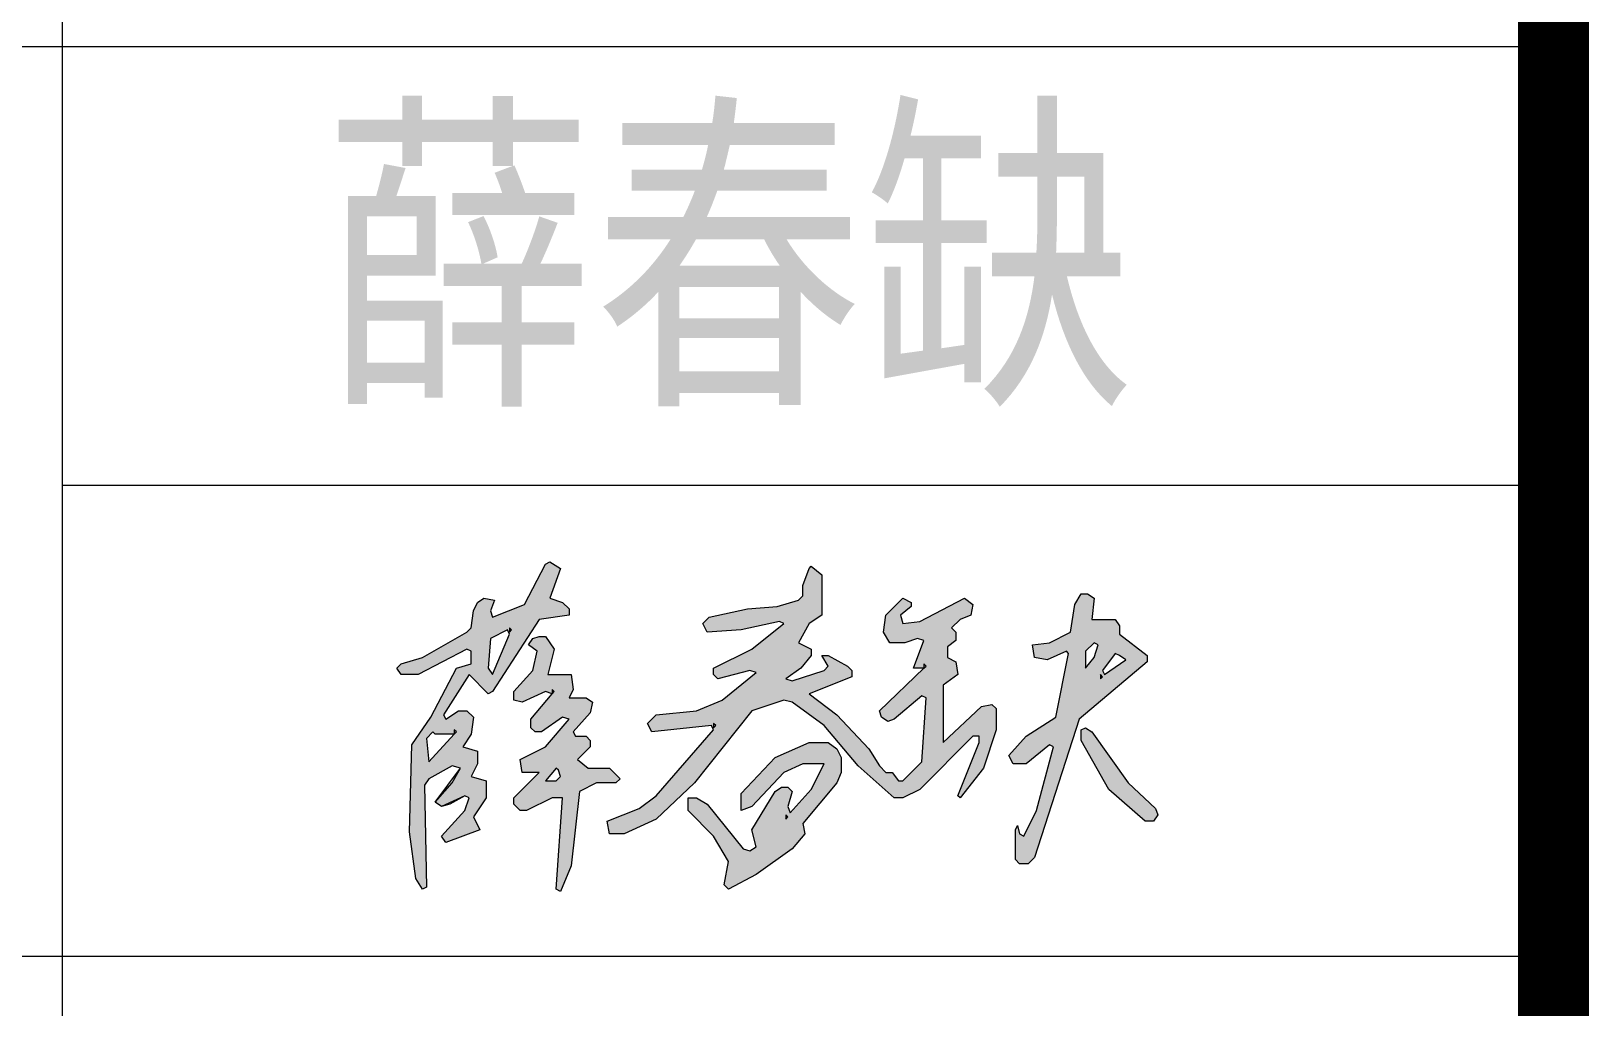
# Model space of a CAD drawing. Header units: inches. Extents: x -3272461 to -2504170, y 403793 to 1071042.
# Drawn here: x -2973551 to -2971352, y 864359 to 865736 of the extents above; entities that cross this region are included whole.
import ezdxf
from ezdxf.enums import TextEntityAlignment as Align

# ---------------------------------------------------------------- set-up
doc = ezdxf.new("R2010")
doc.units = ezdxf.units.IN
doc.header["$LTSCALE"] = 1000
doc.header["$MEASUREMENT"] = 0
doc.layers.get('0').update_dxf_attribs({"lineweight": 18})
doc.layers.add('PUB_TITLE', color=153, linetype='Continuous', lineweight=18)
doc.styles.add('-黑体', font='', dxfattribs={"width": 0.7})
doc.styles.get('-黑体').set_extended_font_data('微软雅黑')

msp = doc.modelspace()

# ---------------------------------------------------------------- hatches: boundary and pattern name
h = msp.add_hatch(color=256)
h.paths.add_polyline_path([(-2972875.6, 864884.9), (-2972878.6, 864890.9), (-2972902.6, 864878.9), (-2972905.6, 864836.9), (-2972899.6, 864827.9)], flags=0)
h.paths.add_polyline_path([(-2972824.6, 864983.9), (-2972818.6, 864986.9), (-2972803.6, 864977.9), (-2972818.6, 864935.9), (-2972800.6, 864929.9), (-2972791.6, 864920.9), (-2972791.6, 864911.9), (-2972833.6, 864905.9), (-2972899.6, 864803.9), (-2972905.6, 864800.9), (-2972932.6, 864827.9), (-2972968.6, 864770.9), (-2972965.6, 864764.9), (-2972947.6, 864776.9), (-2972935.6, 864776.9), (-2972926.6, 864767.9), (-2972929.6, 864743.9), (-2972941.6, 864725.9), (-2972920.6, 864719.9), (-2972920.6, 864701.9), (-2972929.6, 864683.9), (-2972908.6, 864677.9), (-2972908.6, 864653.9), (-2972926.6, 864626.9), (-2972917.6, 864608.9), (-2972965.6, 864590.9), (-2972971.6, 864599.9), (-2972938.6, 864635.9), (-2972932.6, 864653.9), (-2972938.6, 864656.9), (-2972959.6, 864644.9), (-2972971.6, 864641.9), (-2972980.6, 864647.9), (-2972956.6, 864674.9), (-2972944.6, 864695.9), (-2972956.6, 864698.9), (-2972989.6, 864680.9), (-2972995.6, 864671.9), (-2972992.6, 864527.9), (-2972998.6, 864524.9), (-2973007.6, 864539.9), (-2973016.6, 864605.9), (-2973013.6, 864728.9), (-2972986.6, 864767.9), (-2972950.6, 864836.9), (-2972929.6, 864842.9), (-2972929.6, 864860.9), (-2972935.6, 864863.9), (-2973004.6, 864827.9), (-2973028.6, 864827.9), (-2973034.6, 864836.9), (-2973028.6, 864842.9), (-2972998.6, 864851.9), (-2972935.6, 864887.9), (-2972929.6, 864893.9), (-2972926.6, 864917.9), (-2972920.6, 864929.9), (-2972911.6, 864935.9), (-2972896.6, 864932.9), (-2972902.6, 864917.9), (-2972899.6, 864908.9), (-2972854.6, 864926.9)], flags=0)
h.paths.add_polyline_path([(-2972980.6, 864743.9), (-2972983.6, 864746.9), (-2972992.6, 864737.9), (-2972989.6, 864704.9), (-2972953.6, 864743.9)], flags=0)
h.paths.add_polyline_path([(-2972833.6, 864881.9), (-2972824.6, 864881.9), (-2972812.6, 864863.9), (-2972821.6, 864827.9), (-2972788.6, 864827.9), (-2972785.6, 864806.9), (-2972791.6, 864794.9), (-2972767.6, 864794.9), (-2972758.6, 864788.9), (-2972761.6, 864773.9), (-2972785.6, 864746.9), (-2972782.6, 864740.9), (-2972767.6, 864740.9), (-2972761.6, 864734.9), (-2972761.6, 864725.9), (-2972779.6, 864707.9), (-2972764.6, 864695.9), (-2972734.6, 864695.9), (-2972719.6, 864680.9), (-2972725.6, 864674.9), (-2972752.6, 864674.9), (-2972776.6, 864662.9), (-2972788.6, 864557.9), (-2972803.6, 864521.9), (-2972809.6, 864524.9), (-2972800.6, 864653.9), (-2972815.6, 864653.9), (-2972851.6, 864635.9), (-2972860.6, 864635.9), (-2972869.6, 864644.9), (-2972869.6, 864653.9), (-2972833.6, 864689.9), (-2972857.6, 864689.9), (-2972860.6, 864707.9), (-2972824.6, 864725.9), (-2972791.6, 864764.9), (-2972800.6, 864767.9), (-2972830.6, 864746.9), (-2972839.6, 864746.9), (-2972845.6, 864752.9), (-2972845.6, 864764.9), (-2972815.6, 864800.9), (-2972824.6, 864803.9), (-2972857.6, 864788.9), (-2972869.6, 864791.9), (-2972869.6, 864803.9), (-2972842.6, 864833.9), (-2972836.6, 864860.9), (-2972848.6, 864869.9), (-2972842.6, 864878.9)], flags=0)
h.paths.add_polyline_path([(-2972806.6, 864692.9), (-2972809.6, 864695.9), (-2972824.6, 864677.9), (-2972809.6, 864677.9), (-2972803.6, 864683.9)], flags=0)
h.paths.add_polyline_path([(-2972452.6, 864977.9), (-2972449.6, 864980.9), (-2972434.6, 864968.9), (-2972434.6, 864911.9), (-2972452.6, 864899.9), (-2972467.6, 864872.9), (-2972449.6, 864863.9), (-2972449.6, 864854.9), (-2972464.6, 864836.9), (-2972485.6, 864821.9), (-2972476.6, 864818.9), (-2972431.6, 864833.9), (-2972425.6, 864839.9), (-2972434.6, 864854.9), (-2972425.6, 864854.9), (-2972398.6, 864839.9), (-2972392.6, 864833.9), (-2972392.6, 864824.9), (-2972452.6, 864800.9), (-2972413.6, 864770.9), (-2972368.6, 864722.9), (-2972353.6, 864698.9), (-2972344.6, 864689.9), (-2972335.6, 864689.9), (-2972326.6, 864677.9), (-2972320.6, 864677.9), (-2972293.6, 864704.9), (-2972287.6, 864794.9), (-2972293.6, 864797.9), (-2972332.6, 864764.9), (-2972341.6, 864761.9), (-2972350.6, 864767.9), (-2972353.6, 864776.9), (-2972290.6, 864836.9), (-2972305.6, 864836.9), (-2972290.6, 864875.9), (-2972299.6, 864878.9), (-2972317.6, 864872.9), (-2972338.6, 864872.9), (-2972347.6, 864887.9), (-2972344.6, 864911.9), (-2972320.6, 864935.9), (-2972308.6, 864929.9), (-2972308.6, 864923.9), (-2972323.6, 864911.9), (-2972320.6, 864899.9), (-2972296.6, 864902.9), (-2972233.6, 864935.9), (-2972221.6, 864926.9), (-2972224.6, 864911.9), (-2972239.6, 864905.9), (-2972251.6, 864893.9), (-2972245.6, 864887.9), (-2972245.6, 864875.9), (-2972257.6, 864866.9), (-2972257.6, 864851.9), (-2972245.6, 864845.9), (-2972242.6, 864827.9), (-2972263.6, 864812.9), (-2972263.6, 864731.9), (-2972209.6, 864782.9), (-2972194.6, 864785.9), (-2972188.6, 864779.9), (-2972188.6, 864749.9), (-2972206.6, 864695.9), (-2972239.6, 864653.9), (-2972242.6, 864656.9), (-2972212.6, 864731.9), (-2972212.6, 864740.9), (-2972221.6, 864740.9), (-2972296.6, 864665.9), (-2972320.6, 864653.9), (-2972332.6, 864653.9), (-2972383.6, 864698.9), (-2972431.6, 864755.9), (-2972476.6, 864788.9), (-2972488.6, 864791.9), (-2972533.6, 864776.9), (-2972614.6, 864674.9), (-2972668.6, 864623.9), (-2972713.6, 864602.9), (-2972734.6, 864602.9), (-2972737.6, 864620.9), (-2972692.6, 864638.9), (-2972668.6, 864656.9), (-2972587.6, 864749.9), (-2972590.6, 864755.9), (-2972674.6, 864746.9), (-2972680.6, 864758.9), (-2972668.6, 864770.9), (-2972611.6, 864776.9), (-2972575.6, 864791.9), (-2972527.6, 864830.9), (-2972536.6, 864833.9), (-2972581.6, 864821.9), (-2972587.6, 864827.9), (-2972587.6, 864836.9), (-2972533.6, 864863.9), (-2972488.6, 864899.9), (-2972494.6, 864902.9), (-2972548.6, 864890.9), (-2972596.6, 864887.9), (-2972602.6, 864899.9), (-2972593.6, 864908.9), (-2972539.6, 864920.9), (-2972497.6, 864923.9), (-2972467.6, 864932.9), (-2972461.6, 864938.9), (-2972461.6, 864953.9)], flags=0)
h.paths.add_polyline_path([(-2972452.6, 864731.9), (-2972425.6, 864731.9), (-2972413.6, 864722.9), (-2972407.6, 864710.9), (-2972407.6, 864689.9), (-2972413.6, 864674.9), (-2972461.6, 864617.9), (-2972458.6, 864602.9), (-2972476.6, 864581.9), (-2972527.6, 864545.9), (-2972566.6, 864524.9), (-2972572.6, 864530.9), (-2972566.6, 864563.9), (-2972587.6, 864599.9), (-2972623.6, 864635.9), (-2972623.6, 864653.9), (-2972611.6, 864653.9), (-2972596.6, 864644.9), (-2972545.6, 864581.9), (-2972536.6, 864578.9), (-2972527.6, 864584.9), (-2972533.6, 864608.9), (-2972500.6, 864662.9), (-2972491.6, 864668.9), (-2972482.6, 864668.9), (-2972476.6, 864662.9), (-2972482.6, 864641.9), (-2972479.6, 864632.9), (-2972449.6, 864665.9), (-2972431.6, 864701.9), (-2972461.6, 864701.9), (-2972488.6, 864689.9), (-2972533.6, 864641.9), (-2972548.6, 864635.9), (-2972548.6, 864659.9), (-2972500.6, 864710.9)], flags=0)
h.paths.add_polyline_path([(-2972068.6, 864941.9), (-2972059.6, 864941.9), (-2972050.6, 864935.9), (-2972053.6, 864905.9), (-2972020.6, 864905.9), (-2972014.6, 864896.9), (-2972014.6, 864884.9), (-2971975.6, 864854.9), (-2971975.6, 864845.9), (-2972071.6, 864764.9), (-2972134.6, 864569.9), (-2972143.6, 864560.9), (-2972155.6, 864560.9), (-2972161.6, 864566.9), (-2972161.6, 864608.9), (-2972158.6, 864614.9), (-2972155.6, 864602.9), (-2972149.6, 864599.9), (-2972131.6, 864635.9), (-2972107.6, 864725.9), (-2972113.6, 864728.9), (-2972146.6, 864701.9), (-2972164.6, 864701.9), (-2972170.6, 864713.9), (-2972146.6, 864740.9), (-2972104.6, 864767.9), (-2972086.6, 864857.9), (-2972089.6, 864860.9), (-2972116.6, 864848.9), (-2972134.6, 864851.9), (-2972137.6, 864869.9), (-2972113.6, 864872.9), (-2972083.6, 864887.9), (-2972077.6, 864926.9)], flags=0)
h.paths.add_polyline_path([(-2972068.6, 864749.9), (-2972062.6, 864752.9), (-2972053.6, 864746.9), (-2972002.6, 864674.9), (-2971963.6, 864638.9), (-2971960.6, 864629.9), (-2971966.6, 864620.9), (-2971978.6, 864620.9), (-2972029.6, 864665.9), (-2972068.6, 864734.9)], flags=0)
h.paths.add_polyline_path([(-2972014.6, 864854.9), (-2972020.6, 864857.9), (-2972038.6, 864833.9), (-2972035.6, 864827.9), (-2972005.6, 864848.9)], flags=0)
h.paths.add_polyline_path([(-2972044.6, 864869.9), (-2972050.6, 864872.9), (-2972062.6, 864860.9), (-2972062.6, 864836.9), (-2972050.6, 864851.9)], flags=0)

# ---------------------------------------------------------------- linework, layer by layer
at = {"linetype": 'Continuous'}
for points in [[(-2972824.6, 864983.9), (-2972818.6, 864986.9), (-2972803.6, 864977.9), (-2972818.6, 864935.9), (-2972800.6, 864929.9), (-2972791.6, 864920.9), (-2972791.6, 864911.9), (-2972833.6, 864905.9), (-2972899.6, 864803.9), (-2972905.6, 864800.9), (-2972932.6, 864827.9), (-2972968.6, 864770.9), (-2972965.6, 864764.9), (-2972947.6, 864776.9), (-2972935.6, 864776.9), (-2972926.6, 864767.9), (-2972929.6, 864743.9), (-2972941.6, 864725.9), (-2972920.6, 864719.9), (-2972920.6, 864701.9), (-2972929.6, 864683.9), (-2972908.6, 864677.9), (-2972908.6, 864653.9), (-2972926.6, 864626.9), (-2972917.6, 864608.9), (-2972965.6, 864590.9), (-2972971.6, 864599.9), (-2972938.6, 864635.9), (-2972932.6, 864653.9), (-2972938.6, 864656.9), (-2972971.6, 864641.9), (-2972980.6, 864647.9), (-2972944.6, 864695.9), (-2972956.6, 864698.9), (-2972989.6, 864680.9), (-2972995.6, 864671.9), (-2972992.6, 864527.9), (-2972998.6, 864524.9), (-2973007.6, 864539.9), (-2973016.6, 864605.9), (-2973013.6, 864728.9), (-2972986.6, 864767.9), (-2972950.6, 864836.9), (-2972929.6, 864842.9), (-2972929.6, 864860.9), (-2972935.6, 864863.9), (-2973004.6, 864827.9), (-2973028.6, 864827.9), (-2973034.6, 864836.9), (-2973028.6, 864842.9), (-2972998.6, 864851.9), (-2972935.6, 864887.9), (-2972929.6, 864893.9), (-2972926.6, 864917.9), (-2972920.6, 864929.9), (-2972911.6, 864935.9), (-2972896.6, 864932.9), (-2972902.6, 864917.9), (-2972899.6, 864908.9), (-2972854.6, 864926.9), (-2972824.6, 864983.9)], [(-2972824.6, 864983.9), (-2972818.6, 864986.9), (-2972803.6, 864977.9), (-2972818.6, 864935.9), (-2972800.6, 864929.9), (-2972791.6, 864920.9), (-2972791.6, 864911.9), (-2972833.6, 864905.9), (-2972899.6, 864803.9), (-2972905.6, 864800.9), (-2972932.6, 864827.9), (-2972968.6, 864770.9), (-2972965.6, 864764.9), (-2972947.6, 864776.9), (-2972935.6, 864776.9), (-2972926.6, 864767.9), (-2972929.6, 864743.9), (-2972941.6, 864725.9), (-2972920.6, 864719.9), (-2972920.6, 864701.9), (-2972929.6, 864683.9), (-2972908.6, 864677.9), (-2972908.6, 864653.9), (-2972926.6, 864626.9), (-2972917.6, 864608.9), (-2972965.6, 864590.9), (-2972971.6, 864599.9), (-2972938.6, 864635.9), (-2972932.6, 864653.9), (-2972938.6, 864656.9), (-2972959.6, 864644.9), (-2972971.6, 864641.9), (-2972980.6, 864647.9), (-2972956.6, 864674.9), (-2972944.6, 864695.9), (-2972956.6, 864698.9), (-2972989.6, 864680.9), (-2972995.6, 864671.9), (-2972992.6, 864527.9), (-2972998.6, 864524.9), (-2973007.6, 864539.9), (-2973016.6, 864605.9), (-2973013.6, 864728.9), (-2972986.6, 864767.9), (-2972950.6, 864836.9), (-2972929.6, 864842.9), (-2972929.6, 864860.9), (-2972935.6, 864863.9), (-2973004.6, 864827.9), (-2973028.6, 864827.9), (-2973034.6, 864836.9), (-2973028.6, 864842.9), (-2972998.6, 864851.9), (-2972935.6, 864887.9), (-2972929.6, 864893.9), (-2972926.6, 864917.9), (-2972920.6, 864929.9), (-2972911.6, 864935.9), (-2972896.6, 864932.9), (-2972902.6, 864917.9), (-2972899.6, 864908.9), (-2972854.6, 864926.9), (-2972824.6, 864983.9)], [(-2972452.6, 864977.9), (-2972449.6, 864980.9), (-2972434.6, 864968.9), (-2972434.6, 864911.9), (-2972452.6, 864899.9), (-2972467.6, 864872.9), (-2972449.6, 864863.9), (-2972449.6, 864854.9), (-2972464.6, 864836.9), (-2972485.6, 864821.9), (-2972476.6, 864818.9), (-2972431.6, 864833.9), (-2972425.6, 864839.9), (-2972434.6, 864854.9), (-2972425.6, 864854.9), (-2972398.6, 864839.9), (-2972392.6, 864833.9), (-2972392.6, 864824.9), (-2972452.6, 864800.9), (-2972413.6, 864770.9), (-2972368.6, 864722.9), (-2972353.6, 864698.9), (-2972344.6, 864689.9), (-2972335.6, 864689.9), (-2972326.6, 864677.9), (-2972320.6, 864677.9), (-2972293.6, 864704.9), (-2972287.6, 864794.9), (-2972293.6, 864797.9), (-2972332.6, 864764.9), (-2972341.6, 864761.9), (-2972350.6, 864767.9), (-2972353.6, 864776.9), (-2972290.6, 864836.9), (-2972305.6, 864836.9), (-2972290.6, 864875.9), (-2972299.6, 864878.9), (-2972317.6, 864872.9), (-2972338.6, 864872.9), (-2972347.6, 864887.9), (-2972344.6, 864911.9), (-2972320.6, 864935.9), (-2972308.6, 864929.9), (-2972308.6, 864923.9), (-2972323.6, 864911.9), (-2972320.6, 864899.9), (-2972296.6, 864902.9), (-2972233.6, 864935.9), (-2972221.6, 864926.9), (-2972224.6, 864911.9), (-2972239.6, 864905.9), (-2972251.6, 864893.9), (-2972245.6, 864887.9), (-2972245.6, 864875.9), (-2972257.6, 864866.9), (-2972257.6, 864851.9), (-2972245.6, 864845.9), (-2972242.6, 864827.9), (-2972263.6, 864812.9), (-2972263.6, 864731.9), (-2972209.6, 864782.9), (-2972194.6, 864785.9), (-2972188.6, 864779.9), (-2972188.6, 864749.9), (-2972206.6, 864695.9), (-2972239.6, 864653.9), (-2972242.6, 864656.9), (-2972212.6, 864731.9), (-2972212.6, 864740.9), (-2972221.6, 864740.9), (-2972296.6, 864665.9), (-2972320.6, 864653.9), (-2972332.6, 864653.9), (-2972383.6, 864698.9), (-2972431.6, 864755.9), (-2972476.6, 864788.9), (-2972488.6, 864791.9), (-2972533.6, 864776.9), (-2972614.6, 864674.9), (-2972668.6, 864623.9), (-2972713.6, 864602.9), (-2972734.6, 864602.9), (-2972737.6, 864620.9), (-2972692.6, 864638.9), (-2972668.6, 864656.9), (-2972587.6, 864749.9), (-2972590.6, 864755.9), (-2972674.6, 864746.9), (-2972680.6, 864758.9), (-2972668.6, 864770.9), (-2972611.6, 864776.9), (-2972575.6, 864791.9), (-2972527.6, 864830.9), (-2972536.6, 864833.9), (-2972581.6, 864821.9), (-2972587.6, 864827.9), (-2972587.6, 864836.9), (-2972533.6, 864863.9), (-2972488.6, 864899.9), (-2972494.6, 864902.9), (-2972548.6, 864890.9), (-2972596.6, 864887.9), (-2972602.6, 864899.9), (-2972593.6, 864908.9), (-2972539.6, 864920.9), (-2972497.6, 864923.9), (-2972467.6, 864932.9), (-2972461.6, 864938.9), (-2972461.6, 864953.9), (-2972452.6, 864977.9)], [(-2972452.6, 864977.9), (-2972449.6, 864980.9), (-2972434.6, 864968.9), (-2972434.6, 864911.9), (-2972452.6, 864899.9), (-2972467.6, 864872.9), (-2972449.6, 864863.9), (-2972449.6, 864854.9), (-2972464.6, 864836.9), (-2972485.6, 864821.9), (-2972476.6, 864818.9), (-2972431.6, 864833.9), (-2972425.6, 864839.9), (-2972434.6, 864854.9), (-2972425.6, 864854.9), (-2972398.6, 864839.9), (-2972392.6, 864833.9), (-2972392.6, 864824.9), (-2972452.6, 864800.9), (-2972413.6, 864770.9), (-2972368.6, 864722.9), (-2972353.6, 864698.9), (-2972344.6, 864689.9), (-2972335.6, 864689.9), (-2972326.6, 864677.9), (-2972320.6, 864677.9), (-2972293.6, 864704.9), (-2972287.6, 864794.9), (-2972293.6, 864797.9), (-2972332.6, 864764.9), (-2972341.6, 864761.9), (-2972350.6, 864767.9), (-2972353.6, 864776.9), (-2972290.6, 864836.9), (-2972305.6, 864836.9), (-2972290.6, 864875.9), (-2972299.6, 864878.9), (-2972317.6, 864872.9), (-2972338.6, 864872.9), (-2972347.6, 864887.9), (-2972344.6, 864911.9), (-2972320.6, 864935.9), (-2972308.6, 864929.9), (-2972308.6, 864923.9), (-2972323.6, 864911.9), (-2972320.6, 864899.9), (-2972296.6, 864902.9), (-2972233.6, 864935.9), (-2972221.6, 864926.9), (-2972224.6, 864911.9), (-2972239.6, 864905.9), (-2972251.6, 864893.9), (-2972245.6, 864887.9), (-2972245.6, 864875.9), (-2972257.6, 864866.9), (-2972257.6, 864851.9), (-2972245.6, 864845.9), (-2972242.6, 864827.9), (-2972263.6, 864812.9), (-2972263.6, 864731.9), (-2972209.6, 864782.9), (-2972194.6, 864785.9), (-2972188.6, 864779.9), (-2972188.6, 864749.9), (-2972206.6, 864695.9), (-2972239.6, 864653.9), (-2972242.6, 864656.9), (-2972212.6, 864731.9), (-2972212.6, 864740.9), (-2972221.6, 864740.9), (-2972296.6, 864665.9), (-2972320.6, 864653.9), (-2972332.6, 864653.9), (-2972383.6, 864698.9), (-2972431.6, 864755.9), (-2972476.6, 864788.9), (-2972488.6, 864791.9), (-2972533.6, 864776.9), (-2972614.6, 864674.9), (-2972668.6, 864623.9), (-2972713.6, 864602.9), (-2972734.6, 864602.9), (-2972737.6, 864620.9), (-2972692.6, 864638.9), (-2972668.6, 864656.9), (-2972587.6, 864749.9), (-2972590.6, 864755.9), (-2972674.6, 864746.9), (-2972680.6, 864758.9), (-2972668.6, 864770.9), (-2972611.6, 864776.9), (-2972575.6, 864791.9), (-2972527.6, 864830.9), (-2972536.6, 864833.9), (-2972581.6, 864821.9), (-2972587.6, 864827.9), (-2972587.6, 864836.9), (-2972533.6, 864863.9), (-2972488.6, 864899.9), (-2972494.6, 864902.9), (-2972548.6, 864890.9), (-2972596.6, 864887.9), (-2972602.6, 864899.9), (-2972593.6, 864908.9), (-2972539.6, 864920.9), (-2972497.6, 864923.9), (-2972467.6, 864932.9), (-2972461.6, 864938.9), (-2972461.6, 864953.9), (-2972452.6, 864977.9)], [(-2972068.6, 864941.9), (-2972059.6, 864941.9), (-2972050.6, 864935.9), (-2972053.6, 864905.9), (-2972020.6, 864905.9), (-2972014.6, 864896.9), (-2972014.6, 864884.9), (-2971975.6, 864854.9), (-2971975.6, 864845.9), (-2972071.6, 864764.9), (-2972134.6, 864569.9), (-2972143.6, 864560.9), (-2972155.6, 864560.9), (-2972161.6, 864566.9), (-2972161.6, 864608.9), (-2972158.6, 864614.9), (-2972155.6, 864602.9), (-2972149.6, 864599.9), (-2972131.6, 864635.9), (-2972107.6, 864725.9), (-2972113.6, 864728.9), (-2972146.6, 864701.9), (-2972164.6, 864701.9), (-2972170.6, 864713.9), (-2972146.6, 864740.9), (-2972104.6, 864767.9), (-2972086.6, 864857.9), (-2972089.6, 864860.9), (-2972116.6, 864848.9), (-2972134.6, 864851.9), (-2972137.6, 864869.9), (-2972113.6, 864872.9), (-2972083.6, 864887.9), (-2972077.6, 864926.9), (-2972068.6, 864941.9)], [(-2972068.6, 864941.9), (-2972059.6, 864941.9), (-2972050.6, 864935.9), (-2972053.6, 864905.9), (-2972020.6, 864905.9), (-2972014.6, 864896.9), (-2972014.6, 864884.9), (-2971975.6, 864854.9), (-2971975.6, 864845.9), (-2972071.6, 864764.9), (-2972134.6, 864569.9), (-2972143.6, 864560.9), (-2972155.6, 864560.9), (-2972161.6, 864566.9), (-2972161.6, 864608.9), (-2972158.6, 864614.9), (-2972155.6, 864602.9), (-2972149.6, 864599.9), (-2972131.6, 864635.9), (-2972107.6, 864725.9), (-2972113.6, 864728.9), (-2972146.6, 864701.9), (-2972164.6, 864701.9), (-2972170.6, 864713.9), (-2972146.6, 864740.9), (-2972104.6, 864767.9), (-2972086.6, 864857.9), (-2972089.6, 864860.9), (-2972116.6, 864848.9), (-2972134.6, 864851.9), (-2972137.6, 864869.9), (-2972113.6, 864872.9), (-2972083.6, 864887.9), (-2972077.6, 864926.9), (-2972068.6, 864941.9)], [(-2972875.6, 864884.9), (-2972878.6, 864890.9), (-2972902.6, 864878.9), (-2972905.6, 864836.9), (-2972899.6, 864827.9), (-2972875.6, 864884.9)], [(-2972875.6, 864884.9), (-2972878.6, 864890.9), (-2972902.6, 864878.9), (-2972905.6, 864836.9), (-2972899.6, 864827.9), (-2972875.6, 864884.9)], [(-2972872.6, 864890.9), (-2972875.6, 864893.9), (-2972875.6, 864887.9), (-2972872.6, 864890.9)], [(-2972872.6, 864890.9), (-2972875.6, 864893.9), (-2972875.6, 864887.9), (-2972872.6, 864890.9)], [(-2972833.6, 864881.9), (-2972824.6, 864881.9), (-2972812.6, 864863.9), (-2972821.6, 864827.9), (-2972788.6, 864827.9), (-2972785.6, 864806.9), (-2972791.6, 864794.9), (-2972767.6, 864794.9), (-2972758.6, 864788.9), (-2972761.6, 864773.9), (-2972785.6, 864746.9), (-2972782.6, 864740.9), (-2972767.6, 864740.9), (-2972761.6, 864734.9), (-2972761.6, 864725.9), (-2972779.6, 864707.9), (-2972764.6, 864695.9), (-2972734.6, 864695.9), (-2972719.6, 864680.9), (-2972725.6, 864674.9), (-2972752.6, 864674.9), (-2972776.6, 864662.9), (-2972788.6, 864557.9), (-2972803.6, 864521.9), (-2972809.6, 864524.9), (-2972800.6, 864653.9), (-2972815.6, 864653.9), (-2972851.6, 864635.9), (-2972860.6, 864635.9), (-2972869.6, 864644.9), (-2972869.6, 864653.9), (-2972833.6, 864689.9), (-2972857.6, 864689.9), (-2972860.6, 864707.9), (-2972824.6, 864725.9), (-2972791.6, 864764.9), (-2972800.6, 864767.9), (-2972830.6, 864746.9), (-2972839.6, 864746.9), (-2972845.6, 864752.9), (-2972845.6, 864764.9), (-2972815.6, 864800.9), (-2972824.6, 864803.9), (-2972857.6, 864788.9), (-2972869.6, 864791.9), (-2972869.6, 864803.9), (-2972842.6, 864833.9), (-2972836.6, 864860.9), (-2972848.6, 864869.9), (-2972842.6, 864878.9), (-2972833.6, 864881.9)], [(-2972833.6, 864881.9), (-2972824.6, 864881.9), (-2972812.6, 864863.9), (-2972821.6, 864827.9), (-2972788.6, 864827.9), (-2972785.6, 864806.9), (-2972791.6, 864794.9), (-2972767.6, 864794.9), (-2972758.6, 864788.9), (-2972761.6, 864773.9), (-2972785.6, 864746.9), (-2972782.6, 864740.9), (-2972767.6, 864740.9), (-2972761.6, 864734.9), (-2972761.6, 864725.9), (-2972779.6, 864707.9), (-2972764.6, 864695.9), (-2972734.6, 864695.9), (-2972719.6, 864680.9), (-2972725.6, 864674.9), (-2972752.6, 864674.9), (-2972776.6, 864662.9), (-2972788.6, 864557.9), (-2972803.6, 864521.9), (-2972809.6, 864524.9), (-2972800.6, 864653.9), (-2972815.6, 864653.9), (-2972851.6, 864635.9), (-2972860.6, 864635.9), (-2972869.6, 864644.9), (-2972869.6, 864653.9), (-2972833.6, 864689.9), (-2972857.6, 864689.9), (-2972860.6, 864707.9), (-2972824.6, 864725.9), (-2972791.6, 864764.9), (-2972800.6, 864767.9), (-2972830.6, 864746.9), (-2972839.6, 864746.9), (-2972845.6, 864752.9), (-2972845.6, 864764.9), (-2972815.6, 864800.9), (-2972824.6, 864803.9), (-2972857.6, 864788.9), (-2972869.6, 864791.9), (-2972869.6, 864803.9), (-2972842.6, 864833.9), (-2972836.6, 864860.9), (-2972848.6, 864869.9), (-2972842.6, 864878.9), (-2972833.6, 864881.9)], [(-2972044.6, 864869.9), (-2972050.6, 864872.9), (-2972062.6, 864860.9), (-2972062.6, 864836.9), (-2972050.6, 864851.9), (-2972044.6, 864869.9)], [(-2972044.6, 864869.9), (-2972050.6, 864872.9), (-2972062.6, 864860.9), (-2972062.6, 864836.9), (-2972050.6, 864851.9), (-2972044.6, 864869.9)], [(-2972014.6, 864854.9), (-2972020.6, 864857.9), (-2972038.6, 864833.9), (-2972035.6, 864827.9), (-2972005.6, 864848.9), (-2972014.6, 864854.9)], [(-2972014.6, 864854.9), (-2972020.6, 864857.9), (-2972038.6, 864833.9), (-2972035.6, 864827.9), (-2972005.6, 864848.9), (-2972014.6, 864854.9)], [(-2972287.6, 864839.9), (-2972290.6, 864842.9), (-2972290.6, 864836.9), (-2972287.6, 864839.9)], [(-2972287.6, 864839.9), (-2972290.6, 864842.9), (-2972290.6, 864836.9), (-2972287.6, 864839.9)], [(-2972038.6, 864824.9), (-2972041.6, 864827.9), (-2972041.6, 864821.9), (-2972038.6, 864824.9)], [(-2972038.6, 864824.9), (-2972041.6, 864827.9), (-2972041.6, 864821.9), (-2972038.6, 864824.9)], [(-2972812.6, 864803.9), (-2972815.6, 864806.9), (-2972815.6, 864800.9), (-2972812.6, 864803.9)], [(-2972812.6, 864803.9), (-2972815.6, 864806.9), (-2972815.6, 864800.9), (-2972812.6, 864803.9)], [(-2972584.6, 864755.9), (-2972587.6, 864758.9), (-2972587.6, 864752.9), (-2972584.6, 864755.9)], [(-2972584.6, 864755.9), (-2972587.6, 864758.9), (-2972587.6, 864752.9), (-2972584.6, 864755.9)], [(-2972980.6, 864743.9), (-2972983.6, 864746.9), (-2972992.6, 864737.9), (-2972989.6, 864704.9), (-2972953.6, 864743.9), (-2972980.6, 864743.9)], [(-2972980.6, 864743.9), (-2972983.6, 864746.9), (-2972992.6, 864737.9), (-2972989.6, 864704.9), (-2972953.6, 864743.9), (-2972980.6, 864743.9)], [(-2972950.6, 864746.9), (-2972953.6, 864749.9), (-2972953.6, 864743.9), (-2972950.6, 864746.9)], [(-2972950.6, 864746.9), (-2972953.6, 864749.9), (-2972953.6, 864743.9), (-2972950.6, 864746.9)], [(-2972068.6, 864749.9), (-2972062.6, 864752.9), (-2972053.6, 864746.9), (-2972002.6, 864674.9), (-2971963.6, 864638.9), (-2971960.6, 864629.9), (-2971966.6, 864620.9), (-2971978.6, 864620.9), (-2972029.6, 864665.9), (-2972068.6, 864734.9), (-2972068.6, 864749.9)], [(-2972068.6, 864749.9), (-2972062.6, 864752.9), (-2972053.6, 864746.9), (-2972002.6, 864674.9), (-2971963.6, 864638.9), (-2971960.6, 864629.9), (-2971966.6, 864620.9), (-2971978.6, 864620.9), (-2972029.6, 864665.9), (-2972068.6, 864734.9), (-2972068.6, 864749.9)], [(-2972452.6, 864731.9), (-2972425.6, 864731.9), (-2972413.6, 864722.9), (-2972407.6, 864710.9), (-2972407.6, 864689.9), (-2972413.6, 864674.9), (-2972461.6, 864617.9), (-2972458.6, 864602.9), (-2972476.6, 864581.9), (-2972527.6, 864545.9), (-2972566.6, 864524.9), (-2972572.6, 864530.9), (-2972566.6, 864563.9), (-2972587.6, 864599.9), (-2972623.6, 864635.9), (-2972623.6, 864653.9), (-2972611.6, 864653.9), (-2972596.6, 864644.9), (-2972545.6, 864581.9), (-2972536.6, 864578.9), (-2972527.6, 864584.9), (-2972533.6, 864608.9), (-2972500.6, 864662.9), (-2972491.6, 864668.9), (-2972482.6, 864668.9), (-2972476.6, 864662.9), (-2972482.6, 864641.9), (-2972479.6, 864632.9), (-2972449.6, 864665.9), (-2972431.6, 864701.9), (-2972461.6, 864701.9), (-2972488.6, 864689.9), (-2972533.6, 864641.9), (-2972548.6, 864635.9), (-2972548.6, 864659.9), (-2972500.6, 864710.9), (-2972452.6, 864731.9)], [(-2972452.6, 864731.9), (-2972425.6, 864731.9), (-2972413.6, 864722.9), (-2972407.6, 864710.9), (-2972407.6, 864689.9), (-2972413.6, 864674.9), (-2972461.6, 864617.9), (-2972458.6, 864602.9), (-2972476.6, 864581.9), (-2972527.6, 864545.9), (-2972566.6, 864524.9), (-2972572.6, 864530.9), (-2972566.6, 864563.9), (-2972587.6, 864599.9), (-2972623.6, 864635.9), (-2972623.6, 864653.9), (-2972611.6, 864653.9), (-2972596.6, 864644.9), (-2972545.6, 864581.9), (-2972536.6, 864578.9), (-2972527.6, 864584.9), (-2972533.6, 864608.9), (-2972500.6, 864662.9), (-2972491.6, 864668.9), (-2972482.6, 864668.9), (-2972476.6, 864662.9), (-2972482.6, 864641.9), (-2972479.6, 864632.9), (-2972449.6, 864665.9), (-2972431.6, 864701.9), (-2972461.6, 864701.9), (-2972488.6, 864689.9), (-2972533.6, 864641.9), (-2972548.6, 864635.9), (-2972548.6, 864659.9), (-2972500.6, 864710.9), (-2972452.6, 864731.9)], [(-2972806.6, 864692.9), (-2972809.6, 864695.9), (-2972824.6, 864677.9), (-2972809.6, 864677.9), (-2972803.6, 864683.9), (-2972806.6, 864692.9)], [(-2972806.6, 864692.9), (-2972809.6, 864695.9), (-2972824.6, 864677.9), (-2972809.6, 864677.9), (-2972803.6, 864683.9), (-2972806.6, 864692.9)], [(-2972482.6, 864626.9), (-2972485.6, 864629.9), (-2972485.6, 864623.9), (-2972482.6, 864626.9)], [(-2972482.6, 864626.9), (-2972485.6, 864629.9), (-2972485.6, 864623.9), (-2972482.6, 864626.9)]]:
    msp.add_lwpolyline(points, dxfattribs=at)
at = {"layer": 'PUB_TITLE'}
for p, q in [((-2973506.9, 870914.7), (-2973506.9, 858130.6)), ((-2975611.6, 865714.7), (-2971402.2, 865714.7)), ((-2973506.9, 865095.4), (-2971402.2, 865095.4)), ((-2975611.6, 864430.6), (-2971402.2, 864430.6))]:
    msp.add_line(p, q, dxfattribs=at)
msp.add_lwpolyline([(-2971402.2, 858130.6, 100, 100, 0), (-2971402.2, 898130.6, 100, 100, 0), (-3027302.2, 898130.6, 100, 100, 0), (-3027302.2, 858130.6, 100, 100, 0)], format="xyseb", close=True, dxfattribs=at)

# ---------------------------------------------------------------- texts
at = {"style": '-黑体', "width": 0.8}
msp.add_text('薛春缺', height=350, dxfattribs=at).set_placement((-2973139.1, 865419.2), align=Align.MIDDLE_LEFT)

doc.saveas('drawing.dxf')
